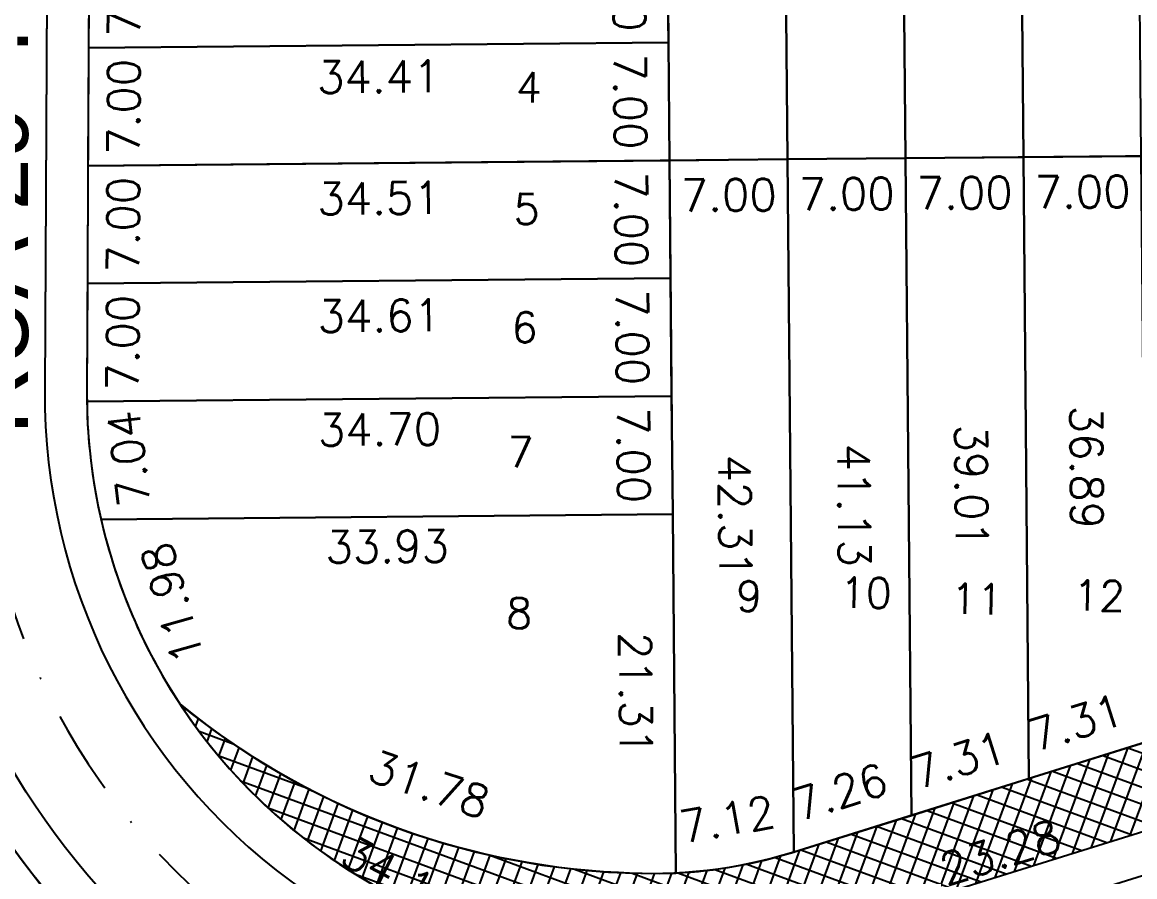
# Model space of a CAD drawing. Header units: millimetres. Extents: x -4430026 to 4783824, y 584 to 9593110.
# Drawn here: x 2426 to 2492.1, y 1420 to 1470.8 of the extents above; entities that cross this region are included whole.
import ezdxf
from ezdxf.enums import TextEntityAlignment as Align

# ---------------------------------------------------------------- set-up
doc = ezdxf.new("R2010")
doc.units = ezdxf.units.MM
doc.linetypes.add('CONTINUO', pattern=[0])
doc.linetypes.add('DASHDOT', pattern=[1, 0.5, -0.25, 0, -0.25])
for name, color, linetype in [('Bra-Rua Calçadas', 1, 'Continuous'), ('Calçada', 1, 'Continuous'), ('Cota', 8, 'Continuous'), ('EIXO DAS VIAS', 252, 'DASHDOT'), ('Lotes', 2, 'Continuous'), ('Nomes de Ruas', 3, 'Continuous'), ('Numero de lotes', 5, 'Continuous'), ('Área Verde Alameda etc.', 92, 'Continuous')]:
    doc.layers.add(name, color=color, linetype=linetype)
doc.styles.add('arcad1', font='romans.shx')
doc.styles.add('ARIAL', font='arial.ttf', dxfattribs={"height": 0.25})
doc.styles.add('ROMANS', font='romans.shx')
doc.dimstyles.new('BOLA100', dxfattribs={"dimscale": 0, "dimtxt": 1.9, "dimasz": 0.18, "dimexe": 0.18, "dimexo": 0.063, "dimgap": 0, "dimtad": 1, "dimzin": 4, "dimdsep": 46, "dimtxsty": 'ROMANS', "dimcen": 0.09, "dimse1": 1, "dimse2": 1, "dimsd1": 1, "dimsd2": 1, "dimclrt": 256, "dimaunit": 1, "dimadec": 4, "dimazin": 0, "dimtfac": 1.2, "dimtix": 1, "dimtmove": 2, "dimatfit": 3, "dimfxl": 1, "dimtvp": 2, "dimtolj": 1, "dimtzin": 4, "dimarcsym": 0})

# ---------------------------------------------------------------- blocks, each defined once
blk = doc.blocks.new('*D6603')
at = {"layer": 'DEFPOINTS', "color": 0}
for p in [(2464.447852089057, 1462.558829449166), (2429.940468227478, 1462.245286306415), (2464.475451855143, 1459.521302573432)]:
    blk.add_point(p, dxfattribs=at)
at = {"layer": 'Cota', "insert": (2447.213128331427, 1460.314491788407), "char_height": 1.9, "attachment_point": 5, "rotation": 0.5205901578036763, "style": 'ROMANS'}
blk.add_mtext('\\A1;34.51', dxfattribs=at)
blk = doc.blocks.new('*D6605')
at = {"layer": 'DEFPOINTS', "color": 0}
for p in [(2464.447852086729, 1462.558829452891), (2471.447563149488, 1462.622430659879), (2471.475162917792, 1459.584903791595)]:
    blk.add_point(p, dxfattribs=at)
at = {"layer": 'Cota', "insert": (2467.966675792814, 1460.503063969763), "char_height": 1.9, "attachment_point": 5, "rotation": 0.5205902009206878, "style": 'ROMANS'}
blk.add_mtext('\\A1;7.00', dxfattribs=at)
blk = doc.blocks.new('*D6606')
at = {"layer": 'DEFPOINTS', "color": 0}
for p in [(2471.447563147625, 1462.622430661742), (2478.447274202933, 1462.686031872455), (2478.474873971255, 1459.648505002309)]:
    blk.add_point(p, dxfattribs=at)
at = {"layer": 'Cota', "insert": (2474.966386849985, 1460.56666518051), "char_height": 1.9, "attachment_point": 5, "rotation": 0.5205902009206878, "style": 'ROMANS'}
blk.add_mtext('\\A1;7.00', dxfattribs=at)
blk = doc.blocks.new('*D6607')
at = {"layer": 'DEFPOINTS', "color": 0}
for p in [(2478.447274202933, 1462.686031872455), (2485.446985258242, 1462.749633085031), (2485.474585026462, 1459.712106226061)]:
    blk.add_point(p, dxfattribs=at)
at = {"layer": 'Cota', "insert": (2481.966097905183, 1460.630266404263), "char_height": 1.9, "attachment_point": 5, "rotation": 0.5205902009206878, "style": 'ROMANS'}
blk.add_mtext('\\A1;7.00', dxfattribs=at)
blk = doc.blocks.new('*D6608')
at = {"layer": 'DEFPOINTS', "color": 0}
for p in [(2485.446985258242, 1462.749633085031), (2492.446696313551, 1462.813234295745), (2492.474296081939, 1459.775707418147)]:
    blk.add_point(p, dxfattribs=at)
at = {"layer": 'Cota', "insert": (2488.96580896067, 1460.693867596349), "char_height": 1.9, "attachment_point": 5, "rotation": 0.5205902009206878, "style": 'ROMANS'}
blk.add_mtext('\\A1;7.00', dxfattribs=at)
blk = doc.blocks.new('*D6622')
at = {"layer": 'DEFPOINTS', "color": 0}
for p in [(2429.976474632031, 1469.245902424727), (2464.384250875084, 1469.558540506337), (2464.409913597492, 1466.734197400559)]:
    blk.add_point(p, dxfattribs=at)
at = {"layer": 'Cota', "insert": (2447.197393883044, 1467.527839146105), "char_height": 1.9, "attachment_point": 5, "rotation": 0.5205901574927199, "style": 'ROMANS'}
blk.add_mtext('\\A1;34.41', dxfattribs=at)
blk = doc.blocks.new('*D6623')
at = {"layer": 'DEFPOINTS', "color": 0}
for p in [(2429.904461825254, 1455.244670188103), (2464.511453300702, 1455.559118393857), (2464.538793958051, 1452.550108075191)]:
    blk.add_point(p, dxfattribs=at)
at = {"layer": 'Cota', "insert": (2447.226666627343, 1453.342844758664), "char_height": 1.9, "attachment_point": 5, "rotation": 0.5205901612664607, "style": 'ROMANS'}
blk.add_mtext('\\A1;34.61', dxfattribs=at)
blk = doc.blocks.new('*D6624')
at = {"layer": 'DEFPOINTS', "color": 0}
for p in [(2464.575054504896, 1448.559407336686), (2429.87467796587, 1448.244110608522), (2464.600175986543, 1445.794631192509)]:
    blk.add_point(p, dxfattribs=at)
at = {"layer": 'Cota', "insert": (2447.241356124013, 1446.586943614777), "char_height": 1.9, "attachment_point": 5, "rotation": 0.5205901632757316, "style": 'ROMANS'}
blk.add_mtext('\\A1;34.70', dxfattribs=at)
blk = doc.blocks.new('*D6625')
at = {"layer": 'DEFPOINTS', "color": 0}
for p in [(2430.713892144604, 1441.251446982894), (2464.638655717472, 1441.559696279515), (2464.663340890634, 1438.842938536827)]:
    blk.add_point(p, dxfattribs=at)
at = {"layer": 'Cota', "insert": (2447.692327511424, 1439.638774674869), "char_height": 1.9, "attachment_point": 5, "rotation": 0.5205901487904296, "style": 'ROMANS'}
blk.add_mtext('\\A1;33.93', dxfattribs=at)
blk = doc.blocks.new('*D6644')
at = {"layer": 'DEFPOINTS', "color": 0}
for p in [(2478.312610423716, 1425.245032481957), (2478.801701608101, 1423.679079324056), (2471.867910489427, 1421.513461474378)]:
    blk.add_point(p, dxfattribs=at)
at = {"layer": 'Cota', "insert": (2474.562495629901, 1425.069023901858), "char_height": 1.9, "attachment_point": 5, "rotation": 17.3450516407475, "style": 'ROMANS'}
blk.add_mtext('\\A1;7.26', dxfattribs=at)
blk = doc.blocks.new('*D6645')
at = {"layer": 'DEFPOINTS', "color": 0}
for p in [(2485.380632262549, 1427.14494131525), (2485.782180695316, 1425.859279140879), (2478.801701609033, 1423.679079324056)]:
    blk.add_point(p, dxfattribs=at)
at = {"layer": 'Cota', "insert": (2481.607173484617, 1426.961641751481), "char_height": 1.9, "attachment_point": 5, "rotation": 17.345051660445886, "style": 'ROMANS'}
blk.add_mtext('\\A1;7.31', dxfattribs=at)
blk = doc.blocks.new('*D6646')
at = {"layer": 'DEFPOINTS', "color": 0}
for p in [(2492.347030839546, 1429.37022354653), (2492.76265977834, 1428.039478952114), (2485.782180695316, 1425.859279140879)]:
    blk.add_point(p, dxfattribs=at)
at = {"layer": 'Cota', "insert": (2488.573572063785, 1429.186923985725), "char_height": 1.9, "attachment_point": 5, "rotation": 17.34505162627025, "style": 'ROMANS'}
blk.add_mtext('\\A1;7.31', dxfattribs=at)
blk = doc.blocks.new('*D6647')
at = {"layer": 'DEFPOINTS', "color": 0}
for p in [(2429.904461823857, 1455.24467018624), (2432.963683897614, 1455.231654734643), (2429.874677963077, 1448.244110608522)]:
    blk.add_point(p, dxfattribs=at)
at = {"layer": 'Cota', "insert": (2431.998800564962, 1451.735416681498), "char_height": 1.9, "attachment_point": 5, "rotation": 89.75623674004359, "style": 'ROMANS'}
blk.add_mtext('\\A1;7.00', dxfattribs=at)
blk = doc.blocks.new('*D6648')
at = {"layer": 'DEFPOINTS', "color": 0}
for p in [(2429.940468228409, 1462.245286306415), (2432.993468111369, 1462.23229732764), (2429.904461823857, 1455.24467018624)]:
    blk.add_point(p, dxfattribs=at)
at = {"layer": 'Cota', "insert": (2432.02858460273, 1458.736017766954), "char_height": 1.9, "attachment_point": 5, "rotation": 89.75623674998181, "style": 'ROMANS'}
blk.add_mtext('\\A1;7.00', dxfattribs=at)
blk = doc.blocks.new('*D6649')
at = {"layer": 'DEFPOINTS', "color": 0}
for p in [(2429.976474631565, 1469.245902430315), (2433.023252327916, 1469.232939923814), (2429.940468227478, 1462.245286306415)]:
    blk.add_point(p, dxfattribs=at)
at = {"layer": 'Cota', "insert": (2432.058368819269, 1465.736660361267), "char_height": 1.9, "attachment_point": 5, "rotation": 89.75623674998181, "style": 'ROMANS'}
blk.add_mtext('\\A1;7.00', dxfattribs=at)
blk = doc.blocks.new('*D6650')
at = {"layer": 'DEFPOINTS', "color": 0}
for p in [(2430.01248103798, 1476.246518544901), (2433.053036544055, 1476.23358251069), (2429.97647463203, 1469.245902424727)]:
    blk.add_point(p, dxfattribs=at)
at = {"layer": 'Cota', "insert": (2432.088153035417, 1472.737302950001), "char_height": 1.9, "attachment_point": 5, "rotation": 89.75623674998181, "style": 'ROMANS'}
blk.add_mtext('\\A1;7.00', dxfattribs=at)
blk = doc.blocks.new('*D6653')
at = {"layer": 'DEFPOINTS', "color": 0}
for p in [(2461.387347254923, 1441.547541768113), (2462.72502747072, 1441.559696281377), (2462.918608080932, 1420.254939207856)]:
    blk.add_point(p, dxfattribs=at)
at = {"layer": 'Cota', "insert": (2462.434098346381, 1430.903794824196), "char_height": 1.9, "attachment_point": 5, "rotation": 270.5205901528448, "style": 'ROMANS'}
blk.add_mtext('\\A1;21.31', dxfattribs=at)
blk = doc.blocks.new('*D6654')
at = {"layer": 'DEFPOINTS', "color": 0}
for p in [(2461.323746047544, 1448.547252819895), (2462.661426254419, 1448.559407332961), (2462.725027471186, 1441.559696277653)]:
    blk.add_point(p, dxfattribs=at)
at = {"layer": 'Cota', "insert": (2462.305507438795, 1445.05602888497), "char_height": 1.9, "attachment_point": 5, "rotation": 270.5205901478312, "style": 'ROMANS'}
blk.add_mtext('\\A1;7.00', dxfattribs=at)
blk = doc.blocks.new('*D6655')
at = {"layer": 'DEFPOINTS', "color": 0}
for p in [(2461.260144835351, 1455.546963878907), (2462.597825044637, 1455.559118391995), (2462.661426252557, 1448.559407336686)]:
    blk.add_point(p, dxfattribs=at)
at = {"layer": 'Cota', "insert": (2462.241906226602, 1452.055739944022), "char_height": 1.9, "attachment_point": 5, "rotation": 270.5205901478312, "style": 'ROMANS'}
blk.add_mtext('\\A1;7.00', dxfattribs=at)
blk = doc.blocks.new('*D6656')
at = {"layer": 'DEFPOINTS', "color": 0}
for p in [(2461.196543625668, 1462.546674934233), (2462.534223832992, 1462.558829447303), (2462.597825044637, 1455.559118391995)]:
    blk.add_point(p, dxfattribs=at)
at = {"layer": 'Cota', "insert": (2462.17830501692, 1459.055450999331), "char_height": 1.9, "attachment_point": 5, "rotation": 270.5205901478312, "style": 'ROMANS'}
blk.add_mtext('\\A1;7.00', dxfattribs=at)
blk = doc.blocks.new('*D6657')
at = {"layer": 'DEFPOINTS', "color": 0}
for p in [(2461.13294241903, 1469.546385993287), (2462.470622624142, 1469.558540506337), (2462.534223833924, 1462.558829447303)]:
    blk.add_point(p, dxfattribs=at)
at = {"layer": 'Cota', "insert": (2462.114703810297, 1466.055162056531), "char_height": 1.9, "attachment_point": 5, "rotation": 270.5205901478312, "style": 'ROMANS'}
blk.add_mtext('\\A1;7.00', dxfattribs=at)
blk = doc.blocks.new('*D6658')
at = {"layer": 'DEFPOINTS', "color": 0}
for p in [(2461.069341207501, 1476.546097050476), (2462.407021410634, 1476.558251563508), (2462.47062262321, 1469.558540506337)]:
    blk.add_point(p, dxfattribs=at)
at = {"layer": 'Cota', "insert": (2462.05110259876, 1473.054873114639), "char_height": 1.9, "attachment_point": 5, "rotation": 270.5205901478312, "style": 'ROMANS'}
blk.add_mtext('\\A1;7.00', dxfattribs=at)
blk = doc.blocks.new('*D6957')
at = {"layer": 'DEFPOINTS', "color": 0}
for p in [(2464.447852085798, 1462.558829451029, 51.85376853344381), (2467.19692861694, 1462.58380828173), (2464.832236332807, 1420.254939207856, 51.85376853344381)]:
    blk.add_point(p, dxfattribs=at)
at = {"layer": 'Cota', "insert": (2468.339081526794, 1441.440494753112), "char_height": 1.9, "attachment_point": 5, "rotation": 270.52059016033274, "style": 'ROMANS'}
blk.add_mtext('\\A1;42.31', dxfattribs=at)
blk = doc.blocks.new('*D6958')
at = {"layer": 'DEFPOINTS', "color": 0}
for p in [(2471.447563146227, 1462.622430658016, 51.85376853344381), (2474.265170220624, 1462.648032175205), (2471.821222124142, 1421.498923335273, 51.85376853344381)]:
    blk.add_point(p, dxfattribs=at)
at = {"layer": 'Cota', "insert": (2475.401960495932, 1442.094910106798), "char_height": 1.9, "attachment_point": 5, "rotation": 270.5205901601176, "style": 'ROMANS'}
blk.add_mtext('\\A1;41.13', dxfattribs=at)
blk = doc.blocks.new('*D6959')
at = {"layer": 'DEFPOINTS', "color": 0}
for p in [(2478.4472742034, 1462.686031872455, 51.85376853344381), (2481.240306227821, 1462.711410094208), (2478.801701608102, 1423.679079324056, 51.85376853344381)]:
    blk.add_point(p, dxfattribs=at)
at = {"layer": 'Cota', "insert": (2482.367480716521, 1443.216565412944), "char_height": 1.9, "attachment_point": 5, "rotation": 270.5205901583972, "style": 'ROMANS'}
blk.add_mtext('\\A1;39.01', dxfattribs=at)
blk = doc.blocks.new('*D6960')
at = {"layer": 'DEFPOINTS', "color": 0}
for p in [(2485.446985260571, 1462.749633081306, 51.85376853344381), (2488.079173773875, 1462.773549836873), (2485.782180697179, 1425.859279140879, 51.85376853344381)]:
    blk.add_point(p, dxfattribs=at)
at = {"layer": 'Cota', "insert": (2489.196732278528, 1444.337004459651), "char_height": 1.9, "attachment_point": 5, "rotation": 270.52059016176463, "style": 'ROMANS'}
blk.add_mtext('\\A1;36.89', dxfattribs=at)
blk = doc.blocks.new('*D7009')
at = {"layer": 'DEFPOINTS', "color": 0}
for p in [(2485.156236870668, 1494.748312203262, 51.85376853344381), (2487.78842537605, 1494.772228959343), (2485.446985262433, 1462.749633081306, 51.85376853344381)]:
    blk.add_point(p, dxfattribs=at)
at = {"layer": 'Cota', "insert": (2488.883760363729, 1478.781520991617), "char_height": 1.9, "attachment_point": 5, "rotation": 270.52059017451273, "style": 'ROMANS'}
blk.add_mtext('\\A1;32.00', dxfattribs=at)
blk = doc.blocks.new('*D7010')
at = {"layer": 'DEFPOINTS', "color": 0}
for p in [(2480.949557830938, 1494.710089213719), (2478.156525813962, 1494.684710992549, 51.85376853344381), (2478.4472742034, 1462.686031872456, 51.85376853344381)]:
    blk.add_point(p, dxfattribs=at)
at = {"layer": 'Cota', "insert": (2482.044892811161, 1478.719381246425), "char_height": 1.9, "attachment_point": 5, "rotation": 270.5205901478312, "style": 'ROMANS'}
blk.add_mtext('\\A1;32.00', dxfattribs=at)
blk = doc.blocks.new('*D7011')
at = {"layer": 'DEFPOINTS', "color": 0}
for p in [(2471.156814754928, 1494.621109779973), (2473.974421825605, 1494.646711296524), (2471.44756314716, 1462.622430658017, 51.85376853344381)]:
    blk.add_point(p, dxfattribs=at)
at = {"layer": 'Cota', "insert": (2475.069756805837, 1478.656003328286), "char_height": 1.9, "attachment_point": 5, "rotation": 270.5205901478312, "style": 'ROMANS'}
blk.add_mtext('\\A1;32.00', dxfattribs=at)
blk = doc.blocks.new('*D7012')
at = {"layer": 'DEFPOINTS', "color": 0}
for p in [(2464.157103695894, 1494.557508571122, 51.85376853344381), (2466.906180222868, 1494.582487401186), (2464.447852085798, 1462.558829447303, 51.85376853344381)]:
    blk.add_point(p, dxfattribs=at)
at = {"layer": 'Cota', "insert": (2468.001515203108, 1478.591779432028), "char_height": 1.9, "attachment_point": 5, "rotation": 270.5205901478312, "style": 'ROMANS'}
blk.add_mtext('\\A1;32.00', dxfattribs=at)
blk = doc.blocks.new('*D7576')
at = {"layer": 'DEFPOINTS', "color": 0}
for p in [(2495.459474573036, 1424.050312031188), (2495.57522015214, 1423.679722331513), (2473.358538041228, 1416.740828080151)]:
    blk.add_point(p, dxfattribs=at)
at = {"layer": 'Cota', "insert": (2484.067914283136, 1421.487665250259), "char_height": 1.9, "attachment_point": 5, "rotation": 17.34505163854387, "style": 'ROMANS'}
blk.add_mtext('\\A1;23.28', dxfattribs=at)

msp = doc.modelspace()

# ---------------------------------------------------------------- hatches: boundary and pattern name
at = {"layer": 'Área Verde Alameda etc.'}
h = msp.add_hatch(dxfattribs=at)
h.set_pattern_fill('ANSI37', color=256, scale=0.3, angle=24.82082076021936, style=0)
h.set_pattern_definition([(69.82082076021932, (-350710.3129513949, -9590084.730252339), (-0.8940340631347666, 0.3285716724776191), []), (159.8208207602193, (-350710.3129513949, -9590084.730252339), (-0.3285716724776191, -0.8940340631347666), [])])
edge = h.paths.add_edge_path()
edge.add_arc((2600.120399807742, 1496.791659284432), 4.000000000018944, 359.7053121100107, 450.4169223390604)
edge.add_line((2600.091293394436, 1500.791553385604), (2485.234669551124, 1499.729037115399))
edge.add_line((2485.234669551124, 1499.729037115399), (2433.58246809045, 1499.27861682703))
edge.add_line((2433.58246809045, 1499.27861682703), (2433.581186631565, 1499.278605416466))
edge.add_arc((2433.612987830931, 1495.778749894399), 3.499999998802781, 90.52059987980992, 168.7181959123694)
edge.add_arc((2433.612987829883, 1495.778749892537), 3.499999997752149, 168.7181958791112, 179.7053120488335)
edge.add_line((2430.113034125288, 1495.796751275707), (2430.105068931227, 1494.248102849398))
edge.add_line((2430.105068931227, 1494.248102849398), (2464.15710369764, 1494.557508571122))
edge.add_line((2464.15710369764, 1494.557508571122), (2562.153058498969, 1495.44792552856))
edge.add_line((2562.153058498969, 1495.44792552856), (2596.115022810047, 1495.756512843121))
edge.add_line((2596.115022810047, 1495.756512843121), (2596.115040914958, 1495.754555909012))
edge.add_line((2596.115040914958, 1495.754555909012), (2599.115195174572, 1495.782309752006))
edge.add_line((2599.115195174572, 1495.782309752006), (2598.808382152451, 1436.129582868938))
edge.add_arc((2594.308441673451, 1436.15272749779), 4.499999998709352, 322.0935771981903, 359.7053121336411, ccw=False)
edge.add_line((2597.859010158443, 1433.388046065394), (2575.18625128396, 1404.270339373548))
edge.add_line((2575.18625128396, 1404.270339373548), (2559.328282682562, 1416.618286347065))
edge.add_arc((2515.400566556711, 1360.203698199291), 71.49999999941477, 52.09357717580588, 107.345051636251)
edge.add_line((2494.084592598827, 1428.452355725739), (2471.821222523098, 1421.498879509095))
edge.add_line((2471.821222523098, 1421.498879509095), (2471.821222124492, 1421.498923335273))
edge.add_arc((2463.37133346747, 1448.717471823145), 28.50000000180173, 266.0849091851491, 287.24674511473023, ccw=False)
edge.add_arc((2463.506333778483, 1464.553832843948), 44.31873187325987, 230.6280255411862, 267.308765989116, ccw=False)
edge.add_arc((2463.371333460427, 1448.717471817557), 33.50000000160471, 213.3648967111038, 271.758041465927)
edge.add_arc((2463.371333459263, 1448.717471815694), 33.49999999942933, 271.7580414680149, 278.334113793074)
edge.add_arc((2463.371333418576, 1448.71747179148), 33.49999998136616, 278.3341138679301, 280.7380267721213)
edge.add_arc((2463.371333435456, 1448.717471843634), 33.50000002946208, 280.7380267271366, 283.1585204663675)
edge.add_arc((2463.371333306759, 1448.717471784029), 33.50000000072752, 283.1585207039087, 284.2421387254842)
edge.add_arc((2463.371333556703, 1448.717471836183), 33.49999998978848, 284.2421382891939, 287.3450514675355)
edge.add_line((2473.358538041228, 1416.740828080151), (2495.575220152141, 1423.679722331513))
edge.add_arc((2515.40056656195, 1360.203698203016), 66.49999999571736, 52.093577173756785, 107.34505163857901, ccw=False)
edge.add_line((2556.256414426827, 1412.673210252125), (2573.29790585382, 1399.403702797417))
edge.add_arc((2575.448213640471, 1402.165256062571), 3.500000001945207, 232.093577112443, 302.3188004698627)
edge.add_arc((2575.448213622718, 1402.165256055121), 3.500000005087499, 302.3188007806744, 322.0935774433352)
edge.add_line((2578.209766902832, 1400.014948282439), (2601.804086253384, 1430.316177802209))
edge.add_arc((2594.308441675488, 1436.152727494065), 9.499999997033388, 322.0935771866016, 334.2591320507128)
edge.add_arc((2594.308441670599, 1436.15272749034), 9.500000000155616, 334.259132083758, 359.7053121549581)
edge.add_line((2603.808316018303, 1436.103866610725), (2604.120346901344, 1496.771086279351))

# ---------------------------------------------------------------- linework, layer by layer
at = {"layer": 'Bra-Rua Calçadas'}
for points in [[(2434.763421366793, 1431.28654052322, 0.344283246610583), (2473.358538037503, 1416.740828083877), (2495.575220148881, 1423.67972232965, -0.2458617216254934), (2556.256414422171, 1412.67321025585), (2573.297905855683, 1399.403702793692, 0.4142135623732232), (2578.209766902832, 1400.014948282439), (2601.804086253384, 1430.316177802209, 0.1656015335319785), (2603.808316018303, 1436.103866610725), (2604.120346901344, 1496.771086279351, 0.4190157121770457), (2600.075503110291, 1500.791407309521), (2485.234669549727, 1499.729037119124), (2433.582468089518, 1499.278616825167, 0.4101588972071159), (2430.113034124357, 1495.796751275707), (2430.089630987366, 1491.246549993802)], [(2494.084592598827, 1428.452355725739), (2471.821222523098, 1421.498879509095), (2471.821222124492, 1421.498923335273, -0.09259924257651422), (2461.425408678, 1420.28398141456, -0.1614306845336603), (2435.392637015191, 1430.293505216066, 0.2604485484025214), (2464.399073176888, 1415.233240436811, 0.02870140571329833), (2468.227002250833, 1415.571243062664, 0.01048943346308274), (2469.613010771909, 1415.804078429986, 0.01056178901921869), (2470.997473891695, 1416.097049042631, 0.004728210811712748), (2471.613013600336, 1416.247105201755, 0.01353984015771433), (2473.358538041228, 1416.740828080151), (2495.575220152141, 1423.679722331513, -0.2458617216415196)]]:
    msp.add_lwpolyline(points, format="xyb", dxfattribs=at)
at = {"layer": 'Calçada', "lineweight": -3}
for q in [(2427.371809614693, 1448.902628863279), (2427.371809615624, 1448.902628863279)]:
    msp.add_line((2427.613067192362, 1495.809609405745), q, dxfattribs=at)
for points in [[(2606.622922317927, 1497.265387184967, 0.4183873915324101), (2600.568486352322, 1503.295999031563), (2433.558472509832, 1501.778502233375, 0.4100520153660303), (2427.613067192362, 1495.809609405745), (2427.371809614693, 1448.902628863279, 0.5075470004174796), (2474.103851815091, 1414.354511387695), (2496.320533921347, 1421.293405637194, -0.2458617216255042), (2554.720480293838, 1410.700672203724), (2571.76197172409, 1397.431164754603, 0.41421356237337), (2580.182304949836, 1398.479014150847), (2603.776624299922, 1428.780243672479, 0.1656015335320142), (2606.308282955421, 1436.091008484412)], [(2606.622922318393, 1497.265387184967, 0.4183873915324101), (2600.568486352322, 1503.295999031563), (2433.558472509832, 1501.778502233375, 0.4100520153660303), (2427.613067192362, 1495.809609405745), (2427.371809615624, 1448.902628863279, 0.5075470004174796), (2474.103851815556, 1414.354511389558), (2496.320533922279, 1421.293405637194, -0.2458617216255042), (2554.720480294303, 1410.700672203724), (2571.76197172409, 1397.431164754603, 0.41421356237337), (2580.182304952164, 1398.479014148984), (2603.776624299922, 1428.780243672479, 0.1656015335320142), (2606.308282955421, 1436.091008484412)], [(2604.122955384535, 1497.278245315004, 0.3332525206078411), (2600.591201070567, 1500.796102225829), (2433.58118722668, 1499.278605422054, 0.4100520153660964), (2430.113034125288, 1495.796751275707), (2429.871776549482, 1448.889770735104, 0.5075470004174845), (2473.358538038434, 1416.740828083877), (2495.575220149347, 1423.679722331513, -0.2458617216255025), (2556.256414423568, 1412.67321025585), (2573.297905855683, 1399.403702799279, 0.4142135623737496), (2578.209766904229, 1400.014948282439), (2601.804086254315, 1430.316177804072, 0.1656015335320091), (2603.808316019235, 1436.103866610725)], [(2604.122955385466, 1497.278245315004, 0.3332525203878572), (2600.591201070567, 1500.796102225829), (2433.581187227612, 1499.278605422054, 0.4100520153660964), (2430.11303412622, 1495.79675127757), (2429.871776549948, 1448.889770736967, 0.5075470004174845), (2473.358538041228, 1416.740828080151), (2495.575220150278, 1423.679722331513, -0.2458617216255025), (2556.256414423568, 1412.67321025585), (2573.297905855683, 1399.403702799279, 0.4142135623737496), (2578.209766904229, 1400.014948282439), (2601.804086254315, 1430.316177804072, 0.1656015335320091), (2603.808316020166, 1436.103866610725)], [(2430.808203388342, 1411.730820337359, 0.3623213900193635), (2430.549778643401, 1419.41311140177, -0.185584599074763), (2419.37191542877, 1448.943774875302), (2419.418744080571, 1458.048527954195, 0.4124841575854558), (2413.485130726696, 1464.079021066476, 0.2339592016779215), (2384.717090762091, 1450.198307678152), (2268.773335473483, 1301.296434799258, 0.4142135623730082), (2269.821184876246, 1292.876101572115), (2307.693915380036, 1263.386166267146, 0.414213562373235), (2316.114248605316, 1264.434015668977)], [(2430.808203388342, 1411.730820337359, 0.3623213900193635), (2430.549778643401, 1419.41311140177, -0.185584599074763), (2419.37191542877, 1448.943774875302), (2419.41874407964, 1458.048527954195, 0.4124841575854558), (2413.485130726696, 1464.079021066476, 0.2339592016779215), (2384.717090762091, 1450.198307678152), (2268.773335473483, 1301.296434799258, 0.4142135623730082), (2269.821184876246, 1292.876101572115), (2307.693915380036, 1263.386166267146, 0.414213562373235), (2316.11424860485, 1264.434015668977)]]:
    msp.add_lwpolyline(points, format="xyb", close=True, dxfattribs=at)
at = {"layer": 'EIXO DAS VIAS', "ltscale": 10, "elevation": 103.7075370668876}
msp.add_lwpolyline([(2423.371862521732, 1448.923201868359, 0.2394556990464219), (2439.617880889551, 1416.534036777962)], format="xyb", dxfattribs=at)
at = {"layer": 'Lotes'}
for p, q in [((2485.156236868688, 1494.7483122014), (2485.782180697528, 1425.859279140879)), ((2471.15681475388, 1494.621109781835), (2471.821222125423, 1421.498923335273)), ((2478.15652581338, 1494.684710990686), (2478.801701609382, 1423.679079324056)), ((2464.320649667048, 1476.558251565371), (2464.384250878227, 1469.5585405082)), ((2464.384250878227, 1469.5585405082), (2464.320649667048, 1476.558251565371)), ((2429.97647463238, 1469.245902424727), (2464.384250878227, 1469.5585405082)), ((2464.384250878227, 1469.5585405082), (2429.97647463238, 1469.245902424727)), ((2464.384250878227, 1469.5585405082), (2464.447852089406, 1462.558829449166)), ((2464.447852088009, 1462.558829452891), (2464.384250878227, 1469.5585405082)), ((2429.940468227827, 1462.245286306415), (2464.447852088009, 1462.558829452891)), ((2464.447852089406, 1462.558829449166), (2429.940468227827, 1462.245286306415)), ((2464.447852089406, 1462.558829449166), (2464.51145330012, 1455.559118393857)), ((2464.51145330012, 1455.559118393857), (2464.447852089406, 1462.558829449166)), ((2471.447563147509, 1462.622430658017), (2471.821222124492, 1421.498923335273)), ((2471.821222124492, 1421.498923335273), (2471.447563147509, 1462.622430658017)), ((2478.44727420468, 1462.686031872455), (2478.801701609382, 1423.679079324056)), ((2478.80170160845, 1423.679079324056), (2478.447274205611, 1462.686031872455)), ((2485.446985260454, 1462.749633085031), (2485.782180697528, 1425.859279140879)), ((2485.782180697528, 1425.859279140879), (2485.446985260454, 1462.749633085031)), ((2429.904461825603, 1455.244670188103), (2464.51145330012, 1455.559118393857)), ((2464.51145330012, 1455.559118393857), (2429.904461825603, 1455.244670188103)), ((2464.51145330012, 1455.559118393857), (2464.575054511764, 1448.559407334823)), ((2464.575054511764, 1448.559407334823), (2464.51145330012, 1455.559118393857)), ((2429.874677965288, 1448.244110608522), (2464.575054511764, 1448.559407334823)), ((2464.575054511299, 1448.559407334823), (2429.874677965288, 1448.244110608522)), ((2464.575054511764, 1448.559407334823), (2464.638655722478, 1441.559696277652)), ((2464.638655722478, 1441.559696277652), (2464.575054511299, 1448.559407334823)), ((2430.713892144022, 1441.251446981032), (2464.638655722478, 1441.559696277652)), ((2464.638655721546, 1441.55969627579), (2430.713892144953, 1441.251446982894)), ((2464.638655722478, 1441.559696277652), (2464.832236333155, 1420.254939207856)), ((2464.832236333155, 1420.254939207856), (2464.638655721546, 1441.55969627579))]:
    msp.add_line(p, q, dxfattribs=at)
at = {"layer": 'Lotes', "linetype": 'CONTINUO', "lineweight": -3}
for p, q in [((2464.15710369764, 1494.557508571122), (2464.447852091269, 1462.558829451028)), ((2464.384250879624, 1469.5585405082), (2464.32064966798, 1476.558251565371)), ((2429.976474631914, 1469.245902430315), (2464.384250879624, 1469.5585405082)), ((2464.384250879624, 1469.5585405082), (2429.976474631914, 1469.245902430315)), ((2464.447852091269, 1462.558829451028), (2464.384250879624, 1469.5585405082)), ((2429.940468227827, 1462.245286306415), (2464.447852091269, 1462.558829451028)), ((2464.447852091269, 1462.558829451028), (2429.940468227827, 1462.245286306415)), ((2464.511453301051, 1455.559118393857), (2464.447852091269, 1462.558829451028)), ((2464.447852091269, 1462.558829451028), (2464.832236335949, 1420.254939204131)), ((2471.821222125423, 1421.498923335273), (2471.447563147975, 1462.622430661742)), ((2471.447563147975, 1462.622430661742), (2471.821222125423, 1421.498923335273)), ((2478.801701609382, 1423.679079324056), (2478.447274206543, 1462.686031874318)), ((2478.447274206543, 1462.686031874318), (2478.801701609382, 1423.679079324056)), ((2485.446985262783, 1462.749633081306), (2485.782180700322, 1425.859279137153)), ((2485.782180700322, 1425.859279137153), (2485.446985262783, 1462.749633081306)), ((2429.904461825603, 1455.244670188103), (2464.511453301051, 1455.559118393857)), ((2464.511453301051, 1455.559118393857), (2429.904461825603, 1455.244670188103)), ((2464.575054513627, 1448.559407336686), (2464.511453301051, 1455.559118393857)), ((2429.87467796622, 1448.244110608522), (2464.575054513627, 1448.559407336686)), ((2464.575054513627, 1448.559407336686), (2429.87467796622, 1448.244110608522)), ((2464.638655722943, 1441.559696281377), (2464.575054513627, 1448.559407336686)), ((2430.713892144953, 1441.251446982894), (2464.638655722943, 1441.559696281377)), ((2464.638655722943, 1441.559696281377), (2430.713892144953, 1441.251446982894)), ((2464.832236335949, 1420.254939204131), (2464.638655722943, 1441.559696281377))]:
    msp.add_line(p, q, dxfattribs=at)
at = {"layer": 'Lotes', "lineweight": -3}
for p, q in [((2464.15710369764, 1494.557508571122), (2464.832236335949, 1420.254939204131)), ((2464.384250879624, 1469.5585405082), (2429.976474631914, 1469.245902430315)), ((2598.950601998122, 1463.780956724707), (2429.940468227827, 1462.245286306415)), ((2464.511453301051, 1455.559118393857), (2429.904461825603, 1455.244670188103)), ((2464.575054513627, 1448.559407336686), (2429.87467796622, 1448.244110608522)), ((2464.638655722943, 1441.559696281377), (2430.713892144953, 1441.251446982894))]:
    msp.add_line(p, q, dxfattribs=at)
at = {"layer": 'Lotes'}
for points in [[(2485.156236869154, 1494.748312205125), (2478.156525813845, 1494.684710994411), (2478.447274205146, 1462.686031872455), (2485.44698526418, 1462.749633083169)], [(2492.155947924928, 1494.811913417701), (2485.156236870085, 1494.748312205125), (2485.446985265111, 1462.749633083169), (2492.446696319023, 1462.813234295745)], [(2471.156814755743, 1494.621109779973), (2464.157103696243, 1494.557508572985), (2464.257048451678, 1483.557962624405), (2464.32064966472, 1476.558251565371), (2464.38425087683, 1469.558540506337), (2464.447852087078, 1462.558829443578), (2471.447563149371, 1462.622430659879)], [(2478.156525813845, 1494.684710994411), (2471.156814754811, 1494.621109781835), (2471.447563149371, 1462.622430659879), (2478.447274205146, 1462.686031872455)], [(2464.320649666117, 1476.558251565371), (2430.012481035536, 1476.246518543039), (2429.976474631914, 1469.245902424727), (2464.384250877296, 1469.558540506337)], [(2464.384250877296, 1469.558540506337), (2429.976474631914, 1469.245902424727), (2429.940468226896, 1462.245286306415), (2464.447852087078, 1462.558829452891)], [(2464.447852087078, 1462.558829452891), (2429.940468226896, 1462.245286306415), (2429.904461824206, 1455.24467018624), (2464.511453298257, 1455.559118391995)], [(2485.446985258592, 1462.749633085031), (2478.447274203749, 1462.686031872455), (2478.80170160845, 1423.679079324056), (2485.782180695665, 1425.859279140879)], [(2492.446696314832, 1462.813234295745), (2485.446985259523, 1462.749633085031), (2485.782180695665, 1425.859279140879), (2492.762659778689, 1428.039478952114)]]:
    msp.add_lwpolyline(points, close=True, dxfattribs=at)
for points in [[(2471.447563143318, 1462.622430659879), (2464.447852086147, 1462.558829447303), (2464.51145329686, 1455.559118391995), (2464.575054504779, 1448.559407336686), (2464.638655717821, 1441.559696279515), (2464.832236331758, 1420.254939205993, 0.0625138095516804), (2471.821222122629, 1421.498923335273)], [(2478.44727420468, 1462.686031872455), (2471.447563143318, 1462.622430659879), (2471.821222123561, 1421.498923335273, 0.0004289430377856928), (2471.867910487448, 1421.513461478103), (2478.801701606122, 1423.679079327781)], [(2464.511453298257, 1455.559118391995), (2429.904461824206, 1455.24467018624), (2429.871776547619, 1448.889770735104, 0.004818519672823537), (2429.874677963426, 1448.244110608522), (2464.575054507108, 1448.559407336686)], [(2464.575054507108, 1448.559407336686), (2429.874677963426, 1448.244110608522, 0.05270451856170579), (2430.713892143091, 1441.251446981032), (2464.638655720615, 1441.55969627579)], [(2464.638655721546, 1441.55969627579), (2430.713892143091, 1441.251446981032, 0.08963224514443646), (2435.392637014726, 1430.293505214203, 0.1812186796056594), (2464.832236332224, 1420.254939205993)], [(2464.638655723409, 1441.559696277652), (2430.713892144022, 1441.251446981032, 0.08963224514443643), (2435.392637017985, 1430.293505210478, 0.1812186796056594), (2464.832236333155, 1420.254939207856)], [(2423.660360209515, 1424.52473316719), (2407.141382580028, 1403.310078689877), (2415.820549986662, 1396.551968516831), (2428.835665343666, 1413.266754468952, 0.3623213900566294), (2428.684917573688, 1417.748090922881, -0.04544947155107162)]]:
    msp.add_lwpolyline(points, format="xyb", close=True, dxfattribs=at)
at = {"layer": 'Lotes', "lineweight": -3}
msp.add_arc((2463.371333455072, 1448.71747181942), 46.49999999701682, 179.7053121100158, 221.7597176300483, dxfattribs=at)
at = {"layer": 'Lotes'}
msp.add_arc((2463.506333781277, 1464.553832843948), 44.31873187615948, 230.6280256082817, 271.7143982659467, dxfattribs=at)
at = {"layer": 'Área Verde Alameda etc.'}
for points in [[(2434.763421366793, 1431.28654052322, 0.344283246610583), (2473.358538037503, 1416.740828083877), (2495.575220148881, 1423.67972232965, -0.2458617216254934), (2556.256414422171, 1412.67321025585), (2573.297905855683, 1399.403702793692, 0.4142135623732232), (2578.209766902832, 1400.014948282439), (2601.804086253384, 1430.316177802209, 0.1656015335319785), (2603.808316018303, 1436.103866610725), (2604.120346901344, 1496.771086279351, 0.4190157121770457), (2600.075503110291, 1500.791407309521), (2485.234669549727, 1499.729037119124), (2433.582468089518, 1499.278616825167, 0.4101588972071159), (2430.113034124357, 1495.796751275707), (2430.089630987366, 1491.246549993802)], [(2494.084592598827, 1428.452355725739), (2471.821222523098, 1421.498879509095), (2471.821222124492, 1421.498923335273, -0.09259924257651422), (2461.425408678, 1420.28398141456, -0.1614306845336603), (2435.392637015191, 1430.293505216066, 0.2604485484025214), (2464.399073176888, 1415.233240436811, 0.02870140571329833), (2468.227002250833, 1415.571243062664, 0.01048943346308274), (2469.613010771909, 1415.804078429986, 0.01056178901921869), (2470.997473891695, 1416.097049042631, 0.004728210811712748), (2471.613013600336, 1416.247105201755, 0.01353984015771433), (2473.358538041228, 1416.740828080151), (2495.575220152141, 1423.679722331513, -0.2458617216415196)]]:
    msp.add_lwpolyline(points, format="xyb", dxfattribs=at)

# ---------------------------------------------------------------- texts
at = {"layer": 'Cota', "attachment_point": 5, "style": 'ROMANS'}
for s, insert, char_height, rotation in [('\\A1;7.04', (2432.361243447625, 1444.85983387572), 1.9, 96.84353708275171), ('\\A1;11.98', (2434.938507492641, 1436.26325846282), 1.899999999999999, 106.00416638709005), ('\\A1;31.78', (2450.195493401015, 1425.517798503909), 1.899999999999999, 341.1712119102643), ('\\A1;7.12', (2467.86897623072, 1423.448691735093), 1.899999999999999, 10.092500085807805), ('\\A1;34.14', (2448.468313644627, 1420.013893263463), 1.9, 332.5614690885153), ('\\A1;8.45', (2424.936953016544, 1418.892550110866), 1.899999999999999, 306.555173459726)]:
    msp.add_mtext(s, dxfattribs=dict(at, insert=insert, char_height=char_height, rotation=rotation))
at = {"layer": 'Nomes de Ruas', "extrusion": (-0.01947003702543121, -0.08442738879133353, 0.9962393957679578), "style": 'ARIAL'}
msp.add_text('RUA 29  .', height=4, rotation=102.9674616618587, dxfattribs=at).set_placement((2034.6636251946, 1958.456132104996, -170.3276924407529), align=Align.MIDDLE_CENTER)
at = {"layer": 'Numero de lotes', "style": 'arcad1'}
for s, p in [('4', (2456.104916169179, 1466.904417265255, 103.7075370668876)), ('5', (2455.975504353048, 1459.668496679563, 103.7075370668876)), ('6', (2455.850690183101, 1452.645234184388, 103.7075370668876)), ('7', (2455.597052678337, 1445.243374666248, 103.7075370668876)), ('9', (2469.171886920334, 1436.688543234069, 103.7075370668876)), ('10', (2476.100295687897, 1436.890276486103, 103.7075370668876)), ('11', (2482.692680189257, 1436.524718292106, 103.7075370668876)), ('12', (2489.946823088789, 1436.718913311187, 103.7075370668876)), ('8', (2455.531951784027, 1435.68344211397, 103.7075370668876))]:
    msp.add_text(s, height=1.799999999999999, rotation=358.9753949972398, dxfattribs=at).set_placement(p, align=Align.MIDDLE_CENTER)

# ---------------------------------------------------------------- dimensions: what is measured, and where the dimension line sits
at = {"layer": 'Cota'}
for base, p1, p2, angle, picture, middle in [((2480.949557830938, 1494.710089213719, -51.85376853344381), (2478.4472742034, 1462.686031872455), (2478.156525813962, 1494.684710992549), 270.5205901478312, '*D7010', (2482.044892811161, 1478.719381246425, -51.85376853344381)), ((2487.78842537605, 1494.772228959343, -51.85376853344381), (2485.446985262433, 1462.749633081306), (2485.156236870667, 1494.748312203262), 270.5205901745127, '*D7009', (2488.883760363729, 1478.781520991617, -51.85376853344381)), ((2466.906180222868, 1494.582487401186, -51.85376853344381), (2464.447852085797, 1462.558829447303), (2464.157103695894, 1494.557508571122), 270.5205901478312, '*D7012', (2468.001515203108, 1478.591779432028, -51.85376853344381)), ((2473.974421825605, 1494.646711296524, -51.85376853344381), (2471.44756314716, 1462.622430658017), (2471.156814754928, 1494.621109779973, -51.85376853344381), 270.5205901478312, '*D7011', (2475.069756805837, 1478.656003328286, -51.85376853344381)), ((2433.053036544055, 1476.23358251069), (2429.976474632031, 1469.245902424727), (2430.01248103798, 1476.246518544901), 269.7562367499818, '*D6650', (2432.088153035417, 1472.737302950001)), ((2461.069341207501, 1476.546097050476), (2462.47062262321, 1469.558540506337), (2462.407021410634, 1476.558251563508), 270.5205901478312, '*D6658', (2462.05110259876, 1473.054873114639)), ((2433.023252327916, 1469.232939923814), (2429.940468227478, 1462.245286306415), (2429.976474631565, 1469.245902430315), 269.7562367499818, '*D6649', (2432.058368819269, 1465.736660361267)), ((2461.13294241903, 1469.546385993287), (2462.534223833924, 1462.558829447303), (2462.470622624141, 1469.558540506337), 270.5205901478312, '*D6657', (2462.114703810297, 1466.055162056531)), ((2461.196543625668, 1462.546674934233), (2462.597825044637, 1455.559118391995), (2462.534223832992, 1462.558829447303), 270.5205901478312, '*D6656', (2462.17830501692, 1459.055450999331)), ((2471.475162917792, 1459.584903791595), (2464.447852086729, 1462.558829452891), (2471.447563149488, 1462.622430659879), 180.5205902009207, '*D6605', (2467.966675792814, 1460.503063969763)), ((2478.474873971255, 1459.648505002309), (2471.447563147625, 1462.622430661742), (2478.447274202934, 1462.686031872455), 180.5205902009207, '*D6606', (2474.966386849985, 1460.56666518051)), ((2485.474585026462, 1459.712106226061), (2478.447274202934, 1462.686031872455), (2485.446985258242, 1462.749633085031), 180.5205902009207, '*D6607', (2481.966097905183, 1460.630266404263)), ((2492.474296081939, 1459.775707418147), (2485.446985258242, 1462.749633085031), (2492.446696313551, 1462.813234295745), 180.5205902009207, '*D6608', (2488.96580896067, 1460.693867596349)), ((2432.993468111369, 1462.23229732764), (2429.904461823857, 1455.24467018624), (2429.940468228409, 1462.245286306415), 269.7562367499818, '*D6648', (2432.02858460273, 1458.736017766954)), ((2461.260144835351, 1455.546963878907), (2462.661426252556, 1448.559407336686), (2462.597825044637, 1455.559118391995), 270.5205901478312, '*D6655', (2462.241906226602, 1452.055739944022)), ((2461.323746047544, 1448.547252819895), (2462.725027471186, 1441.559696277652), (2462.661426254419, 1448.559407332961), 270.5205901478312, '*D6654', (2462.305507438795, 1445.05602888497))]:
    dim = msp.add_linear_dim(base=base, p1=p1, p2=p2, angle=angle, dimstyle='BOLA100', override={"dimscale": 1}, dxfattribs=at)
    dim.commit()
    dim.dimension.update_dxf_attribs({"geometry": picture, "text_midpoint": middle})
for p1, p2, distance, picture, middle in [((2429.976474632031, 1469.245902424727), (2464.384250875084, 1469.558540506337), -2.824459692485921, '*D6622', (2447.197393883044, 1467.527839146105)), ((2429.940468227478, 1462.245286306415), (2464.447852089057, 1462.558829449166), -3.037652262503886, '*D6603', (2447.213128331427, 1460.314491788407)), ((2464.832236332806, 1420.254939207856), (2464.447852085797, 1462.558829451028), -2.749190010905988, '*D6957', (2468.339081526794, 1441.440494753112, -51.85376853344381)), ((2471.821222124143, 1421.498923335273), (2471.447563146228, 1462.622430658017), -2.817723383046965, '*D6958', (2475.401960495932, 1442.094910106798, -51.85376853344381)), ((2478.801701608101, 1423.679079324056), (2478.4472742034, 1462.686031872455), -2.7931473186317892, '*D6959', (2482.367480716521, 1443.216565412944, -51.85376853344381)), ((2485.782180697179, 1425.859279140879), (2485.446985260571, 1462.749633081306), -2.632297168019894, '*D6960', (2489.196732278528, 1444.337004459651, -51.85376853344381)), ((2429.874677963076, 1448.244110608522), (2429.904461823857, 1455.24467018624), -3.059249760732282, '*D6647', (2431.998800564962, 1451.735416681498)), ((2429.904461825254, 1455.244670188103), (2464.511453300702, 1455.559118393857), -3.0091345282959363, '*D6623', (2447.226666627343, 1453.342844758664)), ((2429.87467796587, 1448.244110608522), (2464.575054504896, 1448.559407336686), -2.7648902720090187, '*D6624', (2447.241356124013, 1446.586943614777)), ((2430.713892144604, 1441.251446982894), (2464.638655717472, 1441.559696279515), -2.7168698883512197, '*D6625', (2447.692327511424, 1439.638774674869)), ((2462.918608080932, 1420.254939207856), (2462.72502747072, 1441.559696281377), 1.3377354342047165, '*D6653', (2462.434098346381, 1430.903794824196)), ((2485.782180695316, 1425.859279140879), (2492.76265977834, 1428.039478952114), 1.394140807210943, '*D6646', (2488.573572063785, 1429.186923985725)), ((2478.801701609033, 1423.679079324056), (2485.782180695316, 1425.859279140879), 1.3469106764986714, '*D6645', (2481.607173484617, 1426.961641751481)), ((2471.867910489427, 1421.513461474378), (2478.801701608101, 1423.679079324056), 1.6405546255409469, '*D6644', (2474.562495629901, 1425.069023901858)), ((2473.358538041228, 1416.740828080151), (2495.575220152141, 1423.679722331513), 0.3882444649799696, '*D7576', (2484.067914283136, 1421.487665250259))]:
    dim = msp.add_aligned_dim(p1=p1, p2=p2, distance=distance, dimstyle='BOLA100', override={"dimscale": 1}, dxfattribs=at)
    dim.commit()
    dim.dimension.update_dxf_attribs({"geometry": picture, "text_midpoint": middle})

doc.saveas('drawing.dxf')
